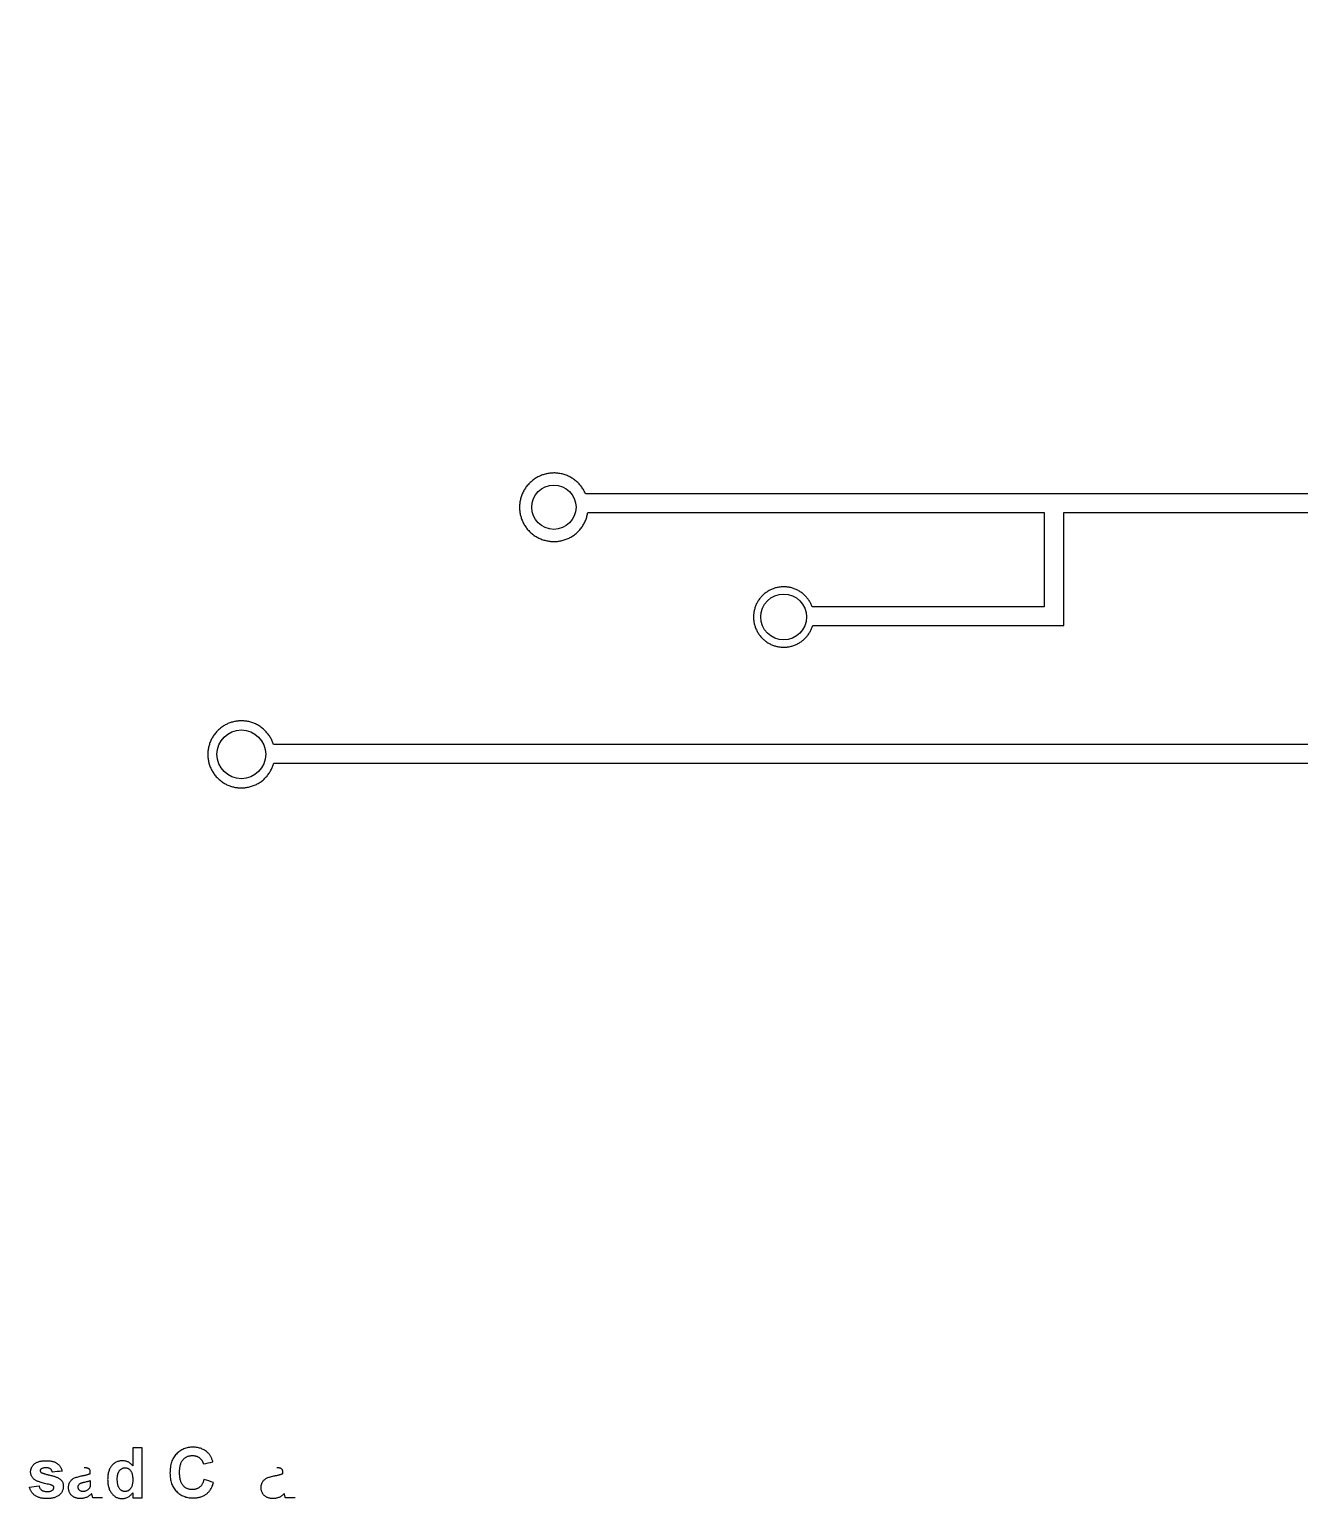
# Model space of a CAD drawing. Header units: inches. Extents: x 14.6 to 35.5, y 0.2 to 12.3.
# Drawn here: x 14.97 to 25.23, y 0.28 to 12.15 of the extents above; entities that cross this region are included whole.
import ezdxf

# ---------------------------------------------------------------- set-up
doc = ezdxf.new("R2010")
doc.units = ezdxf.units.IN
doc.header["$MEASUREMENT"] = 0

msp = doc.modelspace()

# ---------------------------------------------------------------- linework, layer by layer
at = {"color": 7, "linetype": 'Continuous', "lineweight": 25}
for centre, radius in [((19.209, 8.287), 0.179), ((21.065, 7.401), 0.185), ((16.685, 6.292), 0.197)]:
    msp.add_circle(centre, radius, dxfattribs=at)
for points, knots in [([(21.3, 7.332), (21.976, 7.332), (22.652, 7.332), (23.328, 7.332), (23.328, 7.636), (23.328, 7.941), (23.328, 8.245), (24.17, 8.245), (25.012, 8.245), (25.853, 8.245), (25.869, 8.277), (25.893, 8.327), (25.923, 8.385), (25.953, 8.441), (25.992, 8.507), (26.055, 8.603), (26.135, 8.706), (26.233, 8.805), (26.332, 8.881), (26.467, 8.955), (26.64, 9.005), (26.868, 9.007), (27.075, 8.963), (27.226, 8.912), (27.315, 8.877), (27.38, 8.849), (27.452, 8.817), (27.546, 8.775), (27.617, 8.744), (27.664, 8.723), (27.649, 8.78), (27.627, 8.866), (27.602, 8.965), (27.586, 9.023), (27.574, 9.075), (27.559, 9.141), (27.542, 9.243), (27.522, 9.415), (27.527, 9.643), (27.577, 9.889), (27.664, 10.109), (27.823, 10.367), (28.089, 10.624), (28.405, 10.783), (28.66, 10.848), (28.845, 10.865), (28.988, 10.853), (29.092, 10.828), (29.165, 10.802), (29.214, 10.777), (29.246, 10.758), (29.258, 10.75), (29.267, 10.744), (29.271, 10.741), (29.281, 10.734), (29.301, 10.72), (29.332, 10.698), (29.382, 10.663), (29.419, 10.636), (29.444, 10.618), (29.456, 10.66), (29.475, 10.723), (29.499, 10.807), (29.523, 10.888), (29.554, 10.984), (29.606, 11.129), (29.677, 11.295), (29.771, 11.469), (29.874, 11.619), (30.023, 11.789), (30.231, 11.951), (30.519, 12.077), (30.956, 12.164), (31.574, 12.132), (32.168, 11.956), (32.549, 11.763), (32.772, 11.6), (32.927, 11.429), (33.022, 11.251), (33.068, 11.091), (33.098, 10.946), (33.113, 10.871), (33.121, 10.834), (33.15, 10.834), (33.193, 10.834), (33.251, 10.834), (33.302, 10.833), (33.368, 10.83), (33.471, 10.819), (33.599, 10.797), (33.799, 10.744), (34.037, 10.65), (34.298, 10.499), (34.531, 10.321), (34.802, 10.056), (35.064, 9.689), (35.257, 9.231), (35.344, 8.782), (35.339, 8.354), (35.256, 7.955), (35.106, 7.586), (34.901, 7.252), (34.648, 6.955), (34.356, 6.704), (34.091, 6.543), (33.874, 6.451), (33.711, 6.404), (33.579, 6.384), (33.477, 6.381), (33.403, 6.385), (33.343, 6.395), (33.303, 6.405), (33.279, 6.411), (33.264, 6.416), (33.242, 6.423), (33.214, 6.432), (33.165, 6.448), (33.124, 6.462), (33.096, 6.471), (33.092, 6.446), (33.083, 6.396), (33.074, 6.34), (33.067, 6.302), (33.064, 6.279), (33.056, 6.239), (33.038, 6.161), (33.005, 6.053), (32.936, 5.889), (32.819, 5.703), (32.632, 5.513), (32.403, 5.359), (32.05, 5.204), (31.647, 5.128), (31.25, 5.13), (30.972, 5.168), (30.727, 5.241), (30.53, 5.348), (30.412, 5.461), (30.341, 5.572), (30.307, 5.653), (30.288, 5.717), (30.28, 5.752), (30.276, 5.772), (30.271, 5.795), (30.265, 5.825), (30.256, 5.873), (30.244, 5.933), (30.23, 6.005), (30.211, 6.101), (30.197, 6.173), (30.188, 6.221)], [0, 0, 0, 0, 1, 1, 1, 2, 2, 2, 3, 3, 3, 3.036869, 3.055304, 3.073739, 3.110608, 3.147478, 3.221216, 3.294955, 3.368694, 3.442433, 3.58991, 3.737388, 3.884865, 3.958604, 3.995474, 4.032343, 4.069212, 4.106082, 4.179821, 4.179821, 4.179821, 4.215602, 4.233493, 4.242439, 4.251384, 4.269275, 4.287166, 4.322948, 4.394512, 4.466076, 4.53764, 4.609204, 4.752331, 4.895459, 4.967023, 5.038587, 5.110151, 5.145933, 5.181715, 5.217496, 5.226442, 5.235387, 5.23986, 5.242097, 5.244333, 5.253278, 5.271169, 5.28906, 5.324842, 5.324842, 5.324842, 5.341444, 5.349745, 5.358046, 5.374647, 5.391249, 5.424452, 5.457655, 5.490859, 5.524062, 5.590469, 5.656875, 5.723282, 5.856095, 5.988908, 6.055314, 6.121721, 6.188128, 6.254534, 6.320941, 6.354144, 6.387347, 6.387347, 6.387347, 6.395503, 6.39958, 6.403658, 6.411814, 6.419969, 6.43628, 6.452591, 6.485213, 6.517835, 6.550457, 6.583078, 6.648322, 6.713566, 6.77881, 6.844053, 6.909297, 6.974541, 7.039785, 7.105028, 7.170272, 7.235516, 7.268138, 7.30076, 7.333382, 7.349692, 7.366003, 7.382314, 7.39047, 7.394548, 7.398625, 7.402703, 7.406781, 7.414936, 7.431247, 7.431247, 7.431247, 7.449252, 7.467258, 7.471759, 7.47626, 7.485263, 7.503268, 7.539279, 7.57529, 7.647311, 7.719332, 7.791353, 7.863375, 8.007417, 8.079438, 8.15146, 8.223481, 8.295502, 8.367524, 8.403534, 8.439545, 8.45755, 8.466553, 8.471054, 8.475555, 8.484558, 8.493561, 8.511566, 8.529571, 8.547577, 8.583587, 8.583587, 8.583587, 8.583587]), ([(15.808, 0.288), (15.808, 0.302), (15.808, 0.316), (15.808, 0.33), (15.805, 0.326), (15.799, 0.319), (15.789, 0.309), (15.779, 0.3), (15.768, 0.294), (15.756, 0.289), (15.745, 0.285), (15.733, 0.283), (15.725, 0.282), (15.721, 0.282), (15.717, 0.282), (15.709, 0.283), (15.698, 0.285), (15.687, 0.288), (15.677, 0.292), (15.667, 0.298), (15.657, 0.305), (15.648, 0.313), (15.639, 0.323), (15.631, 0.334), (15.624, 0.345), (15.618, 0.358), (15.614, 0.372), (15.61, 0.387), (15.607, 0.402), (15.606, 0.419), (15.605, 0.431), (15.605, 0.436), (15.605, 0.442), (15.606, 0.454), (15.607, 0.471), (15.61, 0.487), (15.614, 0.502), (15.618, 0.515), (15.624, 0.528), (15.631, 0.539), (15.639, 0.55), (15.648, 0.559), (15.657, 0.567), (15.667, 0.573), (15.678, 0.579), (15.689, 0.583), (15.7, 0.586), (15.713, 0.588), (15.721, 0.588), (15.725, 0.588), (15.729, 0.588), (15.737, 0.588), (15.748, 0.586), (15.759, 0.583), (15.77, 0.578), (15.78, 0.573), (15.79, 0.566), (15.799, 0.557), (15.805, 0.551), (15.808, 0.548), (15.808, 0.596), (15.808, 0.644), (15.808, 0.692), (15.834, 0.692), (15.859, 0.692), (15.885, 0.692), (15.885, 0.557), (15.885, 0.422), (15.885, 0.288), (15.859, 0.288), (15.834, 0.288), (15.808, 0.288)], [0, 0, 0, 0, 1, 1, 1, 1.142038, 1.276072, 1.405285, 1.531132, 1.652992, 1.77066, 1.885743, 2, 2, 2, 2.054293, 2.107331, 2.159975, 2.212766, 2.266043, 2.32101, 2.378316, 2.438534, 2.500423, 2.563564, 2.628243, 2.695629, 2.765933, 2.840013, 2.917891, 3, 3, 3, 3.082946, 3.160967, 3.234493, 3.303923, 3.37012, 3.433322, 3.494212, 3.553556, 3.611399, 3.667616, 3.722265, 3.776479, 3.83061, 3.885524, 3.941574, 4, 4, 4, 4.12405, 4.244401, 4.364436, 4.484227, 4.606607, 4.732719, 4.862822, 5, 5, 5, 6, 6, 6, 7, 7, 7, 8, 8, 8, 9, 9, 9, 9]), ([(16.29, 0.355), (16.292, 0.355), (16.298, 0.355), (16.306, 0.356), (16.314, 0.358), (16.321, 0.36), (16.328, 0.363), (16.335, 0.366), (16.342, 0.37), (16.348, 0.375), (16.354, 0.38), (16.36, 0.386), (16.365, 0.393), (16.369, 0.401), (16.374, 0.409), (16.377, 0.418), (16.381, 0.428), (16.382, 0.434), (16.383, 0.438), (16.409, 0.429), (16.435, 0.421), (16.461, 0.412), (16.459, 0.407), (16.456, 0.397), (16.451, 0.383), (16.444, 0.369), (16.437, 0.357), (16.429, 0.346), (16.42, 0.335), (16.411, 0.326), (16.4, 0.318), (16.39, 0.311), (16.378, 0.305), (16.365, 0.299), (16.352, 0.295), (16.338, 0.292), (16.324, 0.289), (16.309, 0.288), (16.298, 0.288), (16.293, 0.288), (16.286, 0.288), (16.273, 0.288), (16.254, 0.291), (16.236, 0.295), (16.219, 0.301), (16.203, 0.308), (16.188, 0.318), (16.173, 0.329), (16.16, 0.341), (16.148, 0.355), (16.137, 0.371), (16.128, 0.387), (16.121, 0.405), (16.115, 0.425), (16.111, 0.445), (16.109, 0.466), (16.109, 0.481), (16.108, 0.489), (16.109, 0.497), (16.109, 0.512), (16.111, 0.535), (16.115, 0.557), (16.121, 0.577), (16.128, 0.595), (16.137, 0.612), (16.147, 0.628), (16.16, 0.643), (16.173, 0.655), (16.188, 0.667), (16.203, 0.676), (16.22, 0.684), (16.237, 0.69), (16.256, 0.694), (16.275, 0.697), (16.289, 0.697), (16.296, 0.697), (16.302, 0.697), (16.313, 0.697), (16.33, 0.695), (16.347, 0.691), (16.362, 0.686), (16.377, 0.68), (16.39, 0.673), (16.403, 0.664), (16.411, 0.656), (16.415, 0.653), (16.417, 0.651), (16.422, 0.646), (16.428, 0.638), (16.434, 0.63), (16.439, 0.621), (16.444, 0.611), (16.448, 0.601), (16.452, 0.59), (16.455, 0.582), (16.456, 0.578), (16.43, 0.573), (16.404, 0.568), (16.378, 0.562), (16.377, 0.565), (16.376, 0.57), (16.373, 0.577), (16.37, 0.584), (16.367, 0.59), (16.363, 0.596), (16.358, 0.602), (16.353, 0.607), (16.347, 0.612), (16.341, 0.616), (16.335, 0.62), (16.328, 0.623), (16.321, 0.625), (16.314, 0.627), (16.306, 0.629), (16.298, 0.63), (16.293, 0.63), (16.29, 0.63), (16.286, 0.63), (16.279, 0.63), (16.268, 0.628), (16.258, 0.626), (16.248, 0.622), (16.239, 0.617), (16.23, 0.612), (16.222, 0.605), (16.215, 0.598), (16.208, 0.589), (16.202, 0.579), (16.197, 0.568), (16.193, 0.556), (16.19, 0.542), (16.188, 0.528), (16.186, 0.512), (16.186, 0.501), (16.186, 0.495), (16.186, 0.489), (16.186, 0.477), (16.188, 0.46), (16.19, 0.445), (16.193, 0.43), (16.197, 0.417), (16.202, 0.406), (16.208, 0.396), (16.215, 0.387), (16.222, 0.379), (16.23, 0.373), (16.239, 0.367), (16.248, 0.363), (16.258, 0.359), (16.268, 0.357), (16.279, 0.355), (16.286, 0.355), (16.29, 0.355)], [0, 0, 0, 0, 0.061261, 0.120461, 0.178741, 0.235724, 0.291792, 0.348406, 0.404979, 0.462271, 0.52076, 0.580529, 0.642578, 0.707405, 0.77492, 0.84633, 0.921134, 1, 1, 1, 2, 2, 2, 2.070415, 2.137895, 2.202903, 2.265168, 2.325675, 2.384566, 2.442764, 2.500294, 2.557901, 2.61591, 2.675133, 2.73552, 2.798252, 2.862854, 2.929784, 3, 3, 3, 3.064066, 3.126019, 3.185825, 3.244304, 3.302279, 3.360196, 3.418835, 3.478842, 3.539358, 3.600002, 3.661055, 3.723669, 3.788261, 3.855679, 3.925932, 4, 4, 4, 4.075791, 4.147853, 4.216063, 4.281514, 4.344147, 4.40504, 4.464872, 4.524079, 4.582725, 4.640362, 4.697329, 4.754684, 4.813113, 4.873015, 4.935195, 5, 5, 5, 5.137314, 5.269222, 5.396222, 5.51914, 5.640112, 5.759624, 5.878992, 6, 6, 6, 6.110662, 6.223923, 6.340367, 6.461367, 6.587913, 6.71931, 6.855956, 7, 7, 7, 8, 8, 8, 8.065702, 8.129415, 8.191523, 8.252186, 8.31235, 8.372124, 8.433096, 8.493819, 8.554747, 8.61575, 8.676633, 8.738217, 8.801142, 8.865493, 8.931257, 9, 9, 9, 9.058637, 9.114442, 9.169048, 9.221995, 9.274768, 9.326889, 9.380477, 9.434921, 9.491257, 9.55039, 9.612762, 9.67972, 9.751074, 9.828129, 9.911253, 10, 10, 10, 10.092201, 10.177656, 10.256733, 10.330177, 10.398063, 10.460995, 10.519731, 10.575527, 10.629114, 10.681254, 10.732498, 10.783792, 10.835623, 10.888379, 10.943008, 11, 11, 11, 11]), ([(15.237, 0.505), (15.211, 0.502), (15.185, 0.498), (15.159, 0.495), (15.159, 0.498), (15.157, 0.503), (15.153, 0.51), (15.149, 0.517), (15.143, 0.522), (15.137, 0.526), (15.128, 0.529), (15.119, 0.531), (15.113, 0.531), (15.109, 0.531), (15.105, 0.531), (15.097, 0.531), (15.086, 0.529), (15.076, 0.527), (15.071, 0.524), (15.069, 0.523), (15.068, 0.522), (15.065, 0.52), (15.063, 0.516), (15.061, 0.512), (15.061, 0.509), (15.061, 0.507), (15.061, 0.506), (15.061, 0.503), (15.063, 0.5), (15.065, 0.496), (15.067, 0.494), (15.068, 0.493), (15.07, 0.493), (15.072, 0.491), (15.077, 0.489), (15.084, 0.487), (15.092, 0.484), (15.101, 0.481), (15.113, 0.478), (15.125, 0.475), (15.139, 0.472), (15.154, 0.468), (15.167, 0.465), (15.179, 0.461), (15.19, 0.457), (15.2, 0.452), (15.209, 0.448), (15.217, 0.443), (15.222, 0.439), (15.224, 0.438), (15.226, 0.436), (15.23, 0.432), (15.234, 0.426), (15.239, 0.42), (15.242, 0.413), (15.244, 0.406), (15.246, 0.398), (15.247, 0.389), (15.247, 0.383), (15.248, 0.38), (15.247, 0.377), (15.247, 0.37), (15.246, 0.361), (15.243, 0.352), (15.239, 0.343), (15.234, 0.334), (15.229, 0.326), (15.222, 0.318), (15.214, 0.311), (15.205, 0.304), (15.195, 0.298), (15.184, 0.293), (15.172, 0.289), (15.159, 0.286), (15.145, 0.284), (15.129, 0.283), (15.119, 0.282), (15.114, 0.282), (15.109, 0.282), (15.099, 0.283), (15.085, 0.284), (15.072, 0.286), (15.06, 0.288), (15.048, 0.292), (15.038, 0.296), (15.028, 0.301), (15.019, 0.307), (15.01, 0.314), (15.002, 0.321), (14.996, 0.329), (14.99, 0.337), (14.984, 0.346), (14.98, 0.355), (14.976, 0.365), (14.974, 0.372), (14.973, 0.376), (14.999, 0.379), (15.025, 0.383), (15.051, 0.386), (15.051, 0.382), (15.053, 0.375), (15.058, 0.366), (15.064, 0.358), (15.071, 0.351), (15.079, 0.346), (15.09, 0.342), (15.101, 0.34), (15.109, 0.34), (15.114, 0.339)], [0, 0, 0, 0, 1, 1, 1, 1.127303, 1.247129, 1.359549, 1.470751, 1.584736, 1.709064, 1.846155, 2, 2, 2, 2.31302, 2.58176, 2.807603, 3, 3, 3, 3.264458, 3.50748, 3.749523, 4, 4, 4, 4.239563, 4.477792, 4.726497, 5, 5, 5, 5.023405, 5.055917, 5.097391, 5.148564, 5.209019, 5.278654, 5.357971, 5.446634, 5.536946, 5.620901, 5.698274, 5.770149, 5.83562, 5.89578, 5.950284, 6, 6, 6, 6.121377, 6.239831, 6.358501, 6.478737, 6.600474, 6.727512, 6.861035, 7, 7, 7, 7.053313, 7.105025, 7.156383, 7.20783, 7.259996, 7.313755, 7.369406, 7.427751, 7.488219, 7.550619, 7.61525, 7.683403, 7.755675, 7.832132, 7.913578, 8, 8, 8, 8.079747, 8.155312, 8.22707, 8.295669, 8.361013, 8.42366, 8.484525, 8.543775, 8.601485, 8.658196, 8.714339, 8.770099, 8.825844, 8.882768, 8.940349, 9, 9, 9, 10, 10, 10, 10.129915, 10.250249, 10.363898, 10.47596, 10.590423, 10.713189, 10.848853, 11, 11, 11, 11]), ([(15.114, 0.339), (15.119, 0.339), (15.128, 0.34), (15.14, 0.342), (15.151, 0.345), (15.157, 0.349), (15.16, 0.35), (15.161, 0.352), (15.164, 0.354), (15.167, 0.359), (15.169, 0.365), (15.17, 0.369), (15.17, 0.371), (15.17, 0.372), (15.17, 0.375), (15.169, 0.379), (15.167, 0.382), (15.165, 0.384), (15.164, 0.385), (15.163, 0.386), (15.16, 0.388), (15.154, 0.391), (15.147, 0.393), (15.141, 0.394), (15.138, 0.395), (15.131, 0.397), (15.116, 0.4), (15.096, 0.405), (15.078, 0.41), (15.061, 0.414), (15.048, 0.419), (15.036, 0.424), (15.026, 0.428), (15.021, 0.431), (15.018, 0.433), (15.015, 0.435), (15.01, 0.439), (15.003, 0.445), (14.997, 0.453), (14.992, 0.461), (14.988, 0.469), (14.985, 0.479), (14.983, 0.488), (14.983, 0.495), (14.983, 0.498), (14.983, 0.502), (14.983, 0.508), (14.985, 0.517), (14.987, 0.525), (14.991, 0.534), (14.995, 0.541), (15, 0.549), (15.006, 0.556), (15.013, 0.563), (15.021, 0.569), (15.031, 0.574), (15.041, 0.578), (15.052, 0.582), (15.064, 0.585), (15.078, 0.587), (15.092, 0.588), (15.102, 0.588), (15.107, 0.588), (15.112, 0.588), (15.121, 0.588), (15.135, 0.587), (15.148, 0.586), (15.159, 0.583), (15.17, 0.58), (15.18, 0.577), (15.189, 0.573), (15.197, 0.567), (15.204, 0.562), (15.21, 0.556), (15.216, 0.549), (15.222, 0.541), (15.226, 0.533), (15.231, 0.525), (15.234, 0.515), (15.236, 0.509), (15.237, 0.505)], [0, 0, 0, 0, 0.299605, 0.563518, 0.793701, 1, 1, 1, 1.257718, 1.501208, 1.743362, 2, 2, 2, 2.261337, 2.510456, 2.752669, 3, 3, 3, 3.165078, 3.38371, 3.66187, 4, 4, 4, 4.183636, 4.349603, 4.499843, 4.632408, 4.748832, 4.848105, 4.932337, 5, 5, 5, 5.132122, 5.257963, 5.380639, 5.500725, 5.620399, 5.742163, 5.86872, 6, 6, 6, 6.054165, 6.106984, 6.15822, 6.209492, 6.261483, 6.313811, 6.368147, 6.42438, 6.483175, 6.544085, 6.608319, 6.67704, 6.749489, 6.827519, 6.911071, 7, 7, 7, 7.086284, 7.16748, 7.242853, 7.313249, 7.379282, 7.440701, 7.498578, 7.553087, 7.606006, 7.659218, 7.712552, 7.766708, 7.822109, 7.879123, 7.938305, 8, 8, 8, 8]), ([(15.564, 0.288), (15.538, 0.288), (15.512, 0.288), (15.486, 0.288), (15.486, 0.289), (15.484, 0.293), (15.483, 0.298), (15.481, 0.305), (15.479, 0.31), (15.479, 0.312), (15.478, 0.313), (15.478, 0.316), (15.477, 0.318), (15.477, 0.32), (15.476, 0.322), (15.476, 0.322), (15.473, 0.319), (15.466, 0.313), (15.456, 0.305), (15.445, 0.298), (15.434, 0.292), (15.422, 0.288), (15.411, 0.285), (15.398, 0.283), (15.39, 0.282), (15.386, 0.282), (15.382, 0.282), (15.375, 0.283), (15.365, 0.284), (15.355, 0.286), (15.346, 0.289), (15.337, 0.292), (15.329, 0.296), (15.322, 0.301), (15.315, 0.307), (15.309, 0.314), (15.303, 0.321), (15.299, 0.328), (15.295, 0.336), (15.293, 0.344), (15.291, 0.353), (15.289, 0.362), (15.289, 0.368), (15.289, 0.371), (15.289, 0.375), (15.289, 0.383), (15.292, 0.395), (15.295, 0.406), (15.3, 0.416), (15.307, 0.426), (15.314, 0.434), (15.323, 0.441), (15.333, 0.447), (15.345, 0.452), (15.359, 0.457), (15.375, 0.461), (15.386, 0.464), (15.392, 0.465), (15.397, 0.466), (15.405, 0.468), (15.416, 0.47), (15.427, 0.473), (15.437, 0.475), (15.445, 0.477), (15.453, 0.48), (15.46, 0.482), (15.464, 0.484), (15.465, 0.485), (15.465, 0.487), (15.465, 0.489), (15.465, 0.492), (15.465, 0.495), (15.465, 0.501), (15.463, 0.51), (15.46, 0.517), (15.456, 0.522), (15.452, 0.524), (15.448, 0.526), (15.444, 0.528), (15.44, 0.529), (15.434, 0.53), (15.429, 0.531), (15.422, 0.531), (15.418, 0.531), (15.415, 0.531)], [0, 0, 0, 0, 1, 1, 1, 1.192127, 1.42099, 1.691559, 2, 2, 2, 2.345339, 2.625093, 2.849082, 3, 3, 3, 3.135283, 3.264725, 3.390987, 3.512978, 3.633757, 3.753664, 3.875846, 4, 4, 4, 4.074152, 4.14483, 4.212112, 4.276884, 4.339672, 4.400827, 4.461579, 4.522664, 4.582856, 4.64159, 4.699201, 4.757397, 4.815552, 4.875331, 4.936269, 5, 5, 5, 5.079716, 5.156418, 5.230753, 5.304741, 5.377923, 5.449448, 5.521645, 5.594909, 5.676239, 5.770619, 5.878707, 6, 6, 6, 6.170702, 6.328595, 6.472895, 6.604711, 6.72251, 6.827957, 6.92018, 7, 7, 7, 8, 8, 8, 8.133376, 8.247686, 8.349654, 8.443965, 8.492409, 8.545606, 8.603957, 8.668541, 8.740648, 8.819804, 8.906157, 9, 9, 9, 9]), ([(15.746, 0.339), (15.748, 0.339), (15.752, 0.34), (15.758, 0.341), (15.764, 0.343), (15.77, 0.345), (15.775, 0.348), (15.78, 0.353), (15.785, 0.357), (15.79, 0.363), (15.794, 0.369), (15.798, 0.376), (15.801, 0.384), (15.803, 0.392), (15.805, 0.402), (15.807, 0.411), (15.808, 0.422), (15.808, 0.429), (15.808, 0.433), (15.808, 0.437), (15.808, 0.445), (15.807, 0.457), (15.805, 0.468), (15.803, 0.478), (15.801, 0.487), (15.798, 0.495), (15.794, 0.502), (15.79, 0.508), (15.786, 0.514), (15.781, 0.518), (15.776, 0.522), (15.77, 0.526), (15.765, 0.528), (15.758, 0.53), (15.752, 0.531), (15.748, 0.531), (15.745, 0.531), (15.743, 0.531), (15.739, 0.531), (15.733, 0.53), (15.727, 0.528), (15.721, 0.526), (15.716, 0.522), (15.71, 0.519), (15.705, 0.514), (15.701, 0.509), (15.697, 0.503), (15.693, 0.496), (15.69, 0.488), (15.687, 0.48), (15.686, 0.471), (15.684, 0.462), (15.683, 0.452), (15.683, 0.445), (15.683, 0.441), (15.683, 0.437), (15.683, 0.429), (15.684, 0.419), (15.685, 0.409), (15.686, 0.399), (15.688, 0.391), (15.69, 0.383), (15.692, 0.377), (15.695, 0.373), (15.696, 0.371), (15.697, 0.368), (15.7, 0.363), (15.705, 0.357), (15.711, 0.352), (15.717, 0.347), (15.724, 0.344), (15.731, 0.341), (15.738, 0.34), (15.743, 0.339), (15.746, 0.339)], [0, 0, 0, 0, 0.050532, 0.099745, 0.147997, 0.197171, 0.247066, 0.299067, 0.353471, 0.410837, 0.470908, 0.533661, 0.599812, 0.67078, 0.744835, 0.824473, 0.909466, 1, 1, 1, 1.096178, 1.185728, 1.268911, 1.346049, 1.416783, 1.482351, 1.543389, 1.60017, 1.653868, 1.705196, 1.754332, 1.802742, 1.850804, 1.899294, 1.949068, 2, 2, 2, 2.052783, 2.104242, 2.154483, 2.204932, 2.256018, 2.308735, 2.363271, 2.420737, 2.480336, 2.54224, 2.607225, 2.676215, 2.749763, 2.827672, 2.911017, 3, 3, 3, 3.163262, 3.314394, 3.45465, 3.583302, 3.701649, 3.810676, 3.909372, 4, 4, 4, 4.14012, 4.27113, 4.396013, 4.516014, 4.635091, 4.753358, 4.873808, 5, 5, 5, 5]), ([(17.12, 0.288), (17.094, 0.288), (17.068, 0.288), (17.042, 0.288), (17.041, 0.289), (17.04, 0.293), (17.038, 0.298), (17.036, 0.305), (17.035, 0.31), (17.034, 0.312), (17.034, 0.313), (17.034, 0.316), (17.033, 0.318), (17.032, 0.32), (17.032, 0.322), (17.032, 0.322), (17.028, 0.319), (17.022, 0.313), (17.011, 0.305), (17.001, 0.298), (16.99, 0.292), (16.978, 0.288), (16.966, 0.285), (16.954, 0.283), (16.946, 0.282), (16.941, 0.282), (16.938, 0.282), (16.931, 0.283), (16.92, 0.284), (16.91, 0.286), (16.901, 0.289), (16.893, 0.292), (16.885, 0.296), (16.877, 0.301), (16.87, 0.307), (16.864, 0.314), (16.859, 0.321), (16.855, 0.328), (16.851, 0.336), (16.848, 0.344), (16.846, 0.353), (16.845, 0.362), (16.845, 0.368), (16.845, 0.371), (16.845, 0.375), (16.845, 0.383), (16.847, 0.395), (16.851, 0.406), (16.856, 0.416), (16.862, 0.426), (16.87, 0.434), (16.879, 0.441), (16.889, 0.447), (16.9, 0.452), (16.914, 0.457), (16.93, 0.461), (16.942, 0.464), (16.948, 0.465), (16.952, 0.466), (16.96, 0.468), (16.972, 0.47), (16.983, 0.473), (16.992, 0.475), (17.001, 0.477), (17.009, 0.48), (17.015, 0.482), (17.019, 0.484), (17.021, 0.485), (17.021, 0.487), (17.021, 0.489), (17.021, 0.492), (17.021, 0.495), (17.021, 0.501), (17.019, 0.51), (17.015, 0.517), (17.011, 0.522), (17.007, 0.524), (17.004, 0.526), (17, 0.528), (16.995, 0.529), (16.99, 0.53), (16.984, 0.531), (16.978, 0.531), (16.973, 0.531), (16.971, 0.531)], [0, 0, 0, 0, 1, 1, 1, 1.192127, 1.42099, 1.691559, 2, 2, 2, 2.345339, 2.625093, 2.849082, 3, 3, 3, 3.135283, 3.264725, 3.390987, 3.512978, 3.633757, 3.753664, 3.875846, 4, 4, 4, 4.074152, 4.14483, 4.212112, 4.276884, 4.339672, 4.400827, 4.461579, 4.522664, 4.582856, 4.64159, 4.699201, 4.757397, 4.815552, 4.875331, 4.936269, 5, 5, 5, 5.079716, 5.156418, 5.230753, 5.304741, 5.377923, 5.449448, 5.521645, 5.594909, 5.676239, 5.770619, 5.878707, 6, 6, 6, 6.170702, 6.328595, 6.472895, 6.604711, 6.72251, 6.827957, 6.92018, 7, 7, 7, 8, 8, 8, 8.133376, 8.247686, 8.349654, 8.443965, 8.492409, 8.545606, 8.603957, 8.668541, 8.740648, 8.819804, 8.906157, 9, 9, 9, 9]), ([(15.381, 0.403), (15.379, 0.402), (15.375, 0.398), (15.37, 0.392), (15.367, 0.385), (15.367, 0.38), (15.367, 0.377), (15.367, 0.375), (15.367, 0.37), (15.369, 0.363), (15.373, 0.356), (15.378, 0.35), (15.384, 0.345), (15.391, 0.342), (15.399, 0.34), (15.405, 0.34), (15.407, 0.339), (15.411, 0.34), (15.417, 0.34), (15.427, 0.343), (15.436, 0.347), (15.442, 0.35), (15.445, 0.353), (15.447, 0.354), (15.451, 0.357), (15.456, 0.363), (15.46, 0.37), (15.462, 0.375), (15.463, 0.377), (15.463, 0.379), (15.464, 0.383), (15.465, 0.391), (15.465, 0.401), (15.465, 0.409), (15.465, 0.413), (15.465, 0.418), (15.465, 0.423), (15.465, 0.428), (15.463, 0.427), (15.457, 0.425), (15.447, 0.422), (15.434, 0.419), (15.423, 0.417), (15.414, 0.415), (15.407, 0.413), (15.401, 0.412), (15.396, 0.41), (15.391, 0.408), (15.387, 0.407), (15.384, 0.405), (15.382, 0.404), (15.381, 0.403)], [0, 0, 0, 0, 0.268757, 0.515778, 0.753415, 1, 1, 1, 1.122101, 1.239511, 1.357681, 1.482842, 1.609178, 1.734829, 1.862282, 2, 2, 2, 2.240626, 2.484426, 2.73501, 3, 3, 3, 3.26385, 3.513014, 3.755114, 4, 4, 4, 4.164764, 4.38569, 4.663928, 5, 5, 5, 6, 6, 6, 6.095352, 6.214758, 6.356948, 6.522213, 6.607195, 6.6841, 6.754757, 6.817444, 6.873995, 6.922779, 6.964432, 7, 7, 7, 7])]:
    msp.add_open_spline(points, degree=3, knots=knots, dxfattribs=at)
for points, weights, knots in [([(19.465, 8.395), (19.408, 8.528), (19.278, 8.592), (19.138, 8.554), (18.997, 8.517), (18.916, 8.396), (18.934, 8.252), (18.952, 8.108), (19.06, 8.012), (19.206, 8.01), (19.351, 8.008), (19.461, 8.101), (19.483, 8.245)], [1, 0.836142717486, 0.836142717486, 1, 0.836142717486, 0.836142717486, 1, 0.836142717486, 0.836142717486, 1, 0.836142717486, 0.836142717486, 1], [2, 2, 2, 2, 3.43268, 3.43268, 3.43268, 4.86536, 4.86536, 4.86536, 6.29804, 6.29804, 6.29804, 7.73072, 7.73072, 7.73072, 7.73072]), ([(21.295, 7.484), (21.252, 7.602), (21.142, 7.664), (21.019, 7.64), (20.896, 7.616), (20.818, 7.518), (20.822, 7.393), (20.826, 7.267), (20.91, 7.174), (21.035, 7.159), (21.159, 7.143), (21.264, 7.212), (21.3, 7.332)], [1, 0.840664952492, 0.840664952492, 1, 0.840664952492, 0.840664952492, 1, 0.840664952492, 0.840664952492, 1, 0.840664952492, 0.840664952492, 1], [10.73072, 10.73072, 10.73072, 10.73072, 12.142614, 12.142614, 12.142614, 13.554508, 13.554508, 13.554508, 14.966402, 14.966402, 14.966402, 16.378297, 16.378297, 16.378297, 16.378297]), ([(16.944, 6.371), (16.903, 6.506), (16.783, 6.581), (16.643, 6.559), (16.503, 6.537), (16.412, 6.429), (16.414, 6.287), (16.416, 6.146), (16.511, 6.04), (16.651, 6.023), (16.792, 6.005), (16.91, 6.084), (16.947, 6.221)], [1, 0.836601239764, 0.836601239764, 1, 0.836601239764, 0.836601239764, 1, 0.836601239764, 0.836601239764, 1, 0.836601239764, 0.836601239764, 1], [2.084399, 2.084399, 2.084399, 2.084399, 3.514983, 3.514983, 3.514983, 4.945567, 4.945567, 4.945567, 6.376151, 6.376151, 6.376151, 7.806734, 7.806734, 7.806734, 7.806734])]:
    msp.add_rational_spline(points, weights, degree=3, knots=knots, dxfattribs=at)
for points in [[(25.76, 8.395), (23.662, 8.395), (21.563, 8.395), (19.465, 8.395)], [(19.483, 8.245), (20.712, 8.245), (21.941, 8.245), (23.169, 8.245)], [(23.169, 8.245), (23.169, 7.991), (23.169, 7.738), (23.169, 7.484)], [(23.169, 7.484), (22.544, 7.484), (21.92, 7.484), (21.295, 7.484)], [(27.267, 6.371), (23.826, 6.371), (20.385, 6.371), (16.944, 6.371)], [(16.947, 6.221), (20.339, 6.221), (23.732, 6.221), (27.124, 6.221)]]:
    msp.add_open_spline(points, degree=3, dxfattribs=at)

doc.saveas('drawing.dxf')
